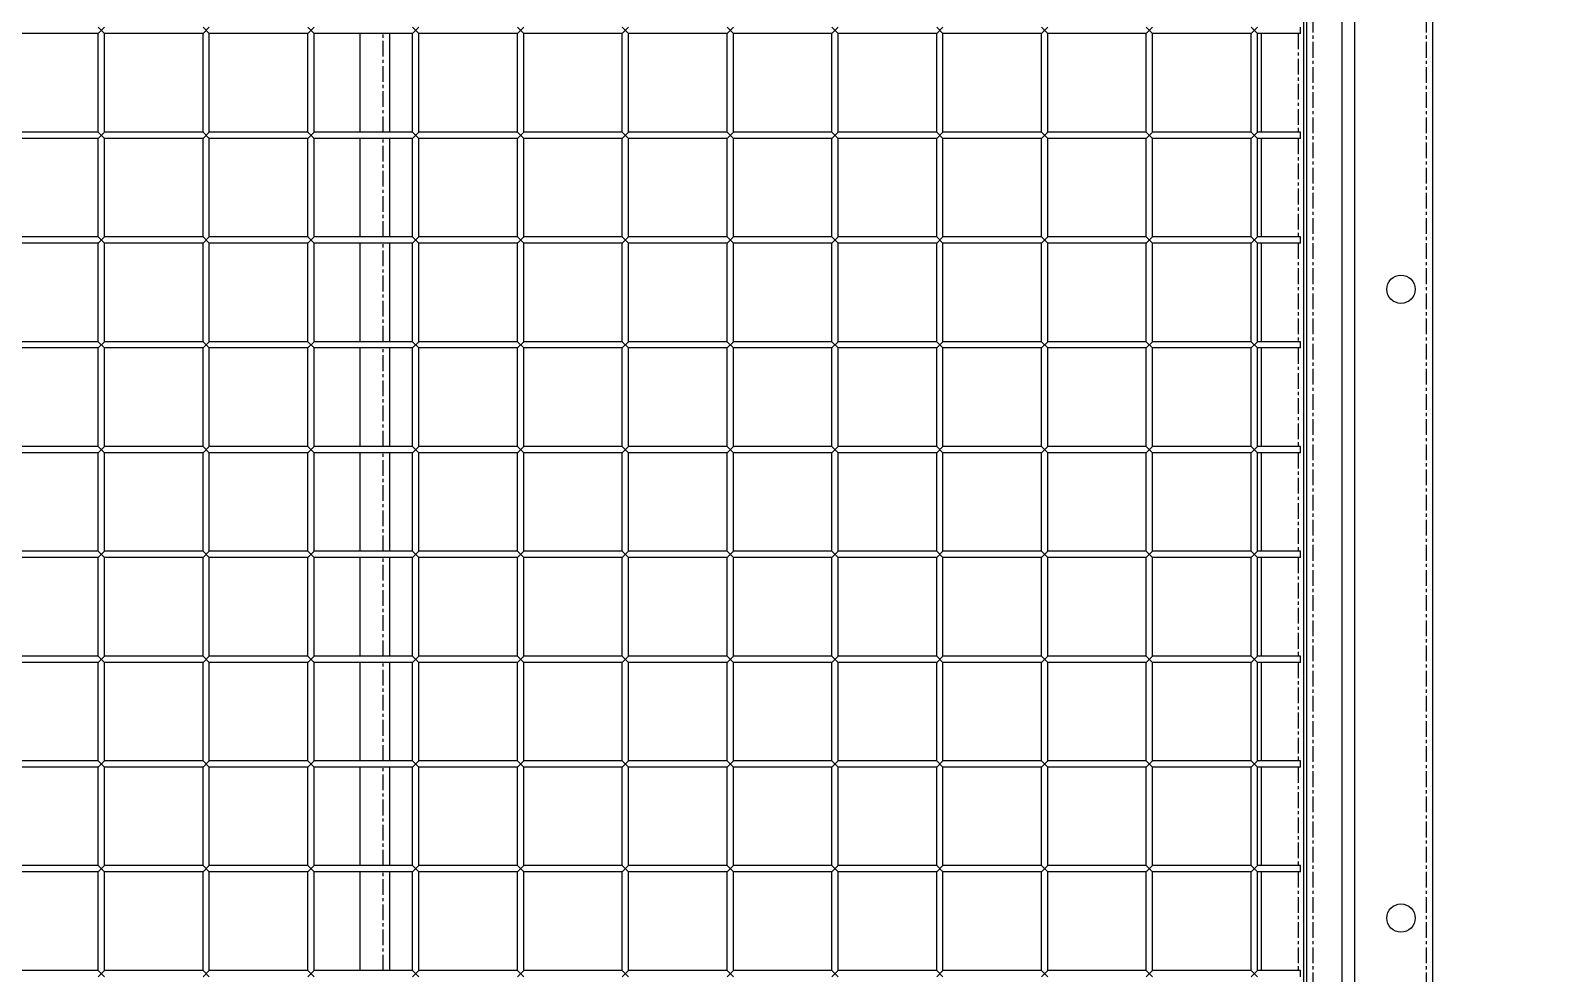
# Model space of a CAD drawing. Header units: millimetres. Extents: x -198529 to 244266, y -64 to 158464.
# Drawn here: x -144187 to -143461, y 110384 to 110834 of the extents above; entities that cross this region are included whole.
import ezdxf

# ---------------------------------------------------------------- set-up
doc = ezdxf.new("R2010")
doc.units = ezdxf.units.MM
doc.linetypes.add('CENTER', pattern=[12, 7.5, -1.5, 1.5, -1.5])
doc.layers.add('0-DCC', color=30, linetype='Continuous')
doc.layers.add('K-CEIL-DCC-RACK', color=10, linetype='Continuous')

# ---------------------------------------------------------------- blocks, each defined once
blk = doc.blocks.new('DCC2850x2600(左)')
at = {"color": 0, "linetype": 'Continuous'}
for p, q in [((50640, -74478.48), (50640, -71878.48)), ((50700, -71878.48), (50700, -74478.48)), ((50638.5, -71930.88), (50638.5, -74426.08)), ((50063.5, -73206.48), (50066.5, -73203.48)), ((50063.5, -73203.48), (50066.5, -73206.48)), ((50113.5, -73206.48), (50116.5, -73203.48)), ((50113.5, -73203.48), (50116.5, -73206.48)), ((50163.5, -73206.48), (50166.5, -73203.48)), ((50163.5, -73203.48), (50166.5, -73206.48)), ((50213.5, -73206.48), (50216.5, -73203.48)), ((50213.5, -73203.48), (50216.5, -73206.48)), ((50263.5, -73206.48), (50266.5, -73203.48)), ((50263.5, -73203.48), (50266.5, -73206.48)), ((50313.5, -73206.48), (50316.5, -73203.48)), ((50313.5, -73203.48), (50316.5, -73206.48)), ((50363.5, -73206.48), (50366.5, -73203.48)), ((50363.5, -73203.48), (50366.5, -73206.48)), ((50413.5, -73206.48), (50416.5, -73203.48)), ((50413.5, -73203.48), (50416.5, -73206.48)), ((50463.5, -73206.48), (50466.5, -73203.48)), ((50463.5, -73203.48), (50466.5, -73206.48)), ((50513.5, -73206.48), (50516.5, -73203.48)), ((50513.5, -73203.48), (50516.5, -73206.48)), ((50563.5, -73206.48), (50566.5, -73203.48)), ((50563.5, -73203.48), (50566.5, -73206.48)), ((50613.5, -73206.48), (50616.5, -73203.48)), ((50613.5, -73203.48), (50616.5, -73206.48)), ((50637, -73206.48), (50637, -73203.48)), ((50063.5, -73206.48), (50016.5, -73206.48)), ((50063.5, -73253.48), (50063.5, -73206.48)), ((50113.5, -73206.48), (50066.5, -73206.48)), ((50066.5, -73253.48), (50066.5, -73206.48)), ((50113.5, -73253.48), (50113.5, -73206.48)), ((50163.5, -73206.48), (50116.5, -73206.48)), ((50116.5, -73253.48), (50116.5, -73206.48)), ((50163.5, -73253.48), (50163.5, -73206.48)), ((50213.5, -73206.48), (50166.5, -73206.48)), ((50166.5, -73253.48), (50166.5, -73206.48)), ((50188.5, -73253.48), (50188.5, -73206.48)), ((50202.5, -73206.48), (50202.5, -73253.48)), ((50213.5, -73253.48), (50213.5, -73206.48)), ((50263.5, -73206.48), (50216.5, -73206.48)), ((50216.5, -73253.48), (50216.5, -73206.48)), ((50263.5, -73253.48), (50263.5, -73206.48)), ((50313.5, -73206.48), (50266.5, -73206.48)), ((50266.5, -73253.48), (50266.5, -73206.48)), ((50313.5, -73253.48), (50313.5, -73206.48)), ((50363.5, -73206.48), (50316.5, -73206.48)), ((50316.5, -73253.48), (50316.5, -73206.48)), ((50363.5, -73253.48), (50363.5, -73206.48)), ((50413.5, -73206.48), (50366.5, -73206.48)), ((50366.5, -73253.48), (50366.5, -73206.48)), ((50413.5, -73253.48), (50413.5, -73206.48)), ((50463.5, -73206.48), (50416.5, -73206.48)), ((50416.5, -73253.48), (50416.5, -73206.48)), ((50463.5, -73253.48), (50463.5, -73206.48)), ((50513.5, -73206.48), (50466.5, -73206.48)), ((50466.5, -73253.48), (50466.5, -73206.48)), ((50513.5, -73253.48), (50513.5, -73206.48)), ((50563.5, -73206.48), (50516.5, -73206.48)), ((50516.5, -73253.48), (50516.5, -73206.48)), ((50563.5, -73253.48), (50563.5, -73206.48)), ((50566.5, -73253.48), (50566.5, -73206.48)), ((50613.5, -73206.48), (50566.5, -73206.48)), ((50613.5, -73253.48), (50613.5, -73206.48)), ((50637, -73206.48), (50616.5, -73206.48)), ((50616.5, -73253.48), (50616.5, -73206.48)), ((50618.5, -73253.48), (50618.5, -73206.48)), ((50063.5, -73253.48), (50016.5, -73253.48)), ((50063.5, -73256.48), (50066.5, -73253.48)), ((50063.5, -73253.48), (50066.5, -73256.48)), ((50113.5, -73253.48), (50066.5, -73253.48)), ((50113.5, -73256.48), (50116.5, -73253.48)), ((50113.5, -73253.48), (50116.5, -73256.48)), ((50163.5, -73253.48), (50116.5, -73253.48)), ((50163.5, -73256.48), (50166.5, -73253.48)), ((50163.5, -73253.48), (50166.5, -73256.48)), ((50213.5, -73253.48), (50166.5, -73253.48)), ((50213.5, -73256.48), (50216.5, -73253.48)), ((50213.5, -73253.48), (50216.5, -73256.48)), ((50263.5, -73253.48), (50216.5, -73253.48)), ((50263.5, -73256.48), (50266.5, -73253.48)), ((50263.5, -73253.48), (50266.5, -73256.48)), ((50313.5, -73253.48), (50266.5, -73253.48)), ((50313.5, -73256.48), (50316.5, -73253.48)), ((50313.5, -73253.48), (50316.5, -73256.48)), ((50363.5, -73253.48), (50316.5, -73253.48)), ((50363.5, -73256.48), (50366.5, -73253.48)), ((50363.5, -73253.48), (50366.5, -73256.48)), ((50413.5, -73253.48), (50366.5, -73253.48)), ((50413.5, -73256.48), (50416.5, -73253.48)), ((50413.5, -73253.48), (50416.5, -73256.48)), ((50463.5, -73253.48), (50416.5, -73253.48)), ((50463.5, -73256.48), (50466.5, -73253.48)), ((50463.5, -73253.48), (50466.5, -73256.48)), ((50513.5, -73253.48), (50466.5, -73253.48)), ((50513.5, -73256.48), (50516.5, -73253.48)), ((50513.5, -73253.48), (50516.5, -73256.48)), ((50563.5, -73253.48), (50516.5, -73253.48)), ((50563.5, -73256.48), (50566.5, -73253.48)), ((50563.5, -73253.48), (50566.5, -73256.48)), ((50613.5, -73253.48), (50566.5, -73253.48)), ((50613.5, -73256.48), (50616.5, -73253.48)), ((50613.5, -73253.48), (50616.5, -73256.48)), ((50637, -73253.48), (50616.5, -73253.48)), ((50637, -73256.48), (50637, -73253.48)), ((50063.5, -73256.48), (50016.5, -73256.48)), ((50063.5, -73303.48), (50063.5, -73256.48)), ((50113.5, -73256.48), (50066.5, -73256.48)), ((50066.5, -73303.48), (50066.5, -73256.48)), ((50113.5, -73303.48), (50113.5, -73256.48)), ((50163.5, -73256.48), (50116.5, -73256.48)), ((50116.5, -73303.48), (50116.5, -73256.48)), ((50163.5, -73303.48), (50163.5, -73256.48)), ((50213.5, -73256.48), (50166.5, -73256.48)), ((50166.5, -73303.48), (50166.5, -73256.48)), ((50188.5, -73303.48), (50188.5, -73256.48)), ((50202.5, -73256.48), (50202.5, -73303.48)), ((50213.5, -73303.48), (50213.5, -73256.48)), ((50263.5, -73256.48), (50216.5, -73256.48)), ((50216.5, -73303.48), (50216.5, -73256.48)), ((50263.5, -73303.48), (50263.5, -73256.48)), ((50313.5, -73256.48), (50266.5, -73256.48)), ((50266.5, -73303.48), (50266.5, -73256.48)), ((50313.5, -73303.48), (50313.5, -73256.48)), ((50363.5, -73256.48), (50316.5, -73256.48)), ((50316.5, -73303.48), (50316.5, -73256.48)), ((50363.5, -73303.48), (50363.5, -73256.48)), ((50413.5, -73256.48), (50366.5, -73256.48)), ((50366.5, -73303.48), (50366.5, -73256.48)), ((50413.5, -73303.48), (50413.5, -73256.48)), ((50463.5, -73256.48), (50416.5, -73256.48)), ((50416.5, -73303.48), (50416.5, -73256.48)), ((50463.5, -73303.48), (50463.5, -73256.48)), ((50513.5, -73256.48), (50466.5, -73256.48)), ((50466.5, -73303.48), (50466.5, -73256.48)), ((50513.5, -73303.48), (50513.5, -73256.48)), ((50563.5, -73256.48), (50516.5, -73256.48)), ((50516.5, -73303.48), (50516.5, -73256.48)), ((50563.5, -73303.48), (50563.5, -73256.48)), ((50566.5, -73303.48), (50566.5, -73256.48)), ((50613.5, -73256.48), (50566.5, -73256.48)), ((50613.5, -73303.48), (50613.5, -73256.48)), ((50637, -73256.48), (50616.5, -73256.48)), ((50616.5, -73303.48), (50616.5, -73256.48)), ((50618.5, -73303.48), (50618.5, -73256.48)), ((50063.5, -73303.48), (50016.5, -73303.48)), ((50063.5, -73306.48), (50016.5, -73306.48)), ((50063.5, -73306.48), (50066.5, -73303.48)), ((50063.5, -73303.48), (50066.5, -73306.48)), ((50063.5, -73353.48), (50063.5, -73306.48)), ((50113.5, -73303.48), (50066.5, -73303.48)), ((50113.5, -73306.48), (50066.5, -73306.48)), ((50066.5, -73353.48), (50066.5, -73306.48)), ((50113.5, -73306.48), (50116.5, -73303.48)), ((50113.5, -73303.48), (50116.5, -73306.48)), ((50113.5, -73353.48), (50113.5, -73306.48)), ((50163.5, -73303.48), (50116.5, -73303.48)), ((50163.5, -73306.48), (50116.5, -73306.48)), ((50116.5, -73353.48), (50116.5, -73306.48)), ((50163.5, -73306.48), (50166.5, -73303.48)), ((50163.5, -73303.48), (50166.5, -73306.48)), ((50163.5, -73353.48), (50163.5, -73306.48)), ((50213.5, -73303.48), (50166.5, -73303.48)), ((50213.5, -73306.48), (50166.5, -73306.48)), ((50166.5, -73353.48), (50166.5, -73306.48)), ((50188.5, -73353.48), (50188.5, -73306.48)), ((50202.5, -73306.48), (50202.5, -73353.48)), ((50213.5, -73306.48), (50216.5, -73303.48)), ((50213.5, -73303.48), (50216.5, -73306.48)), ((50213.5, -73353.48), (50213.5, -73306.48)), ((50263.5, -73303.48), (50216.5, -73303.48)), ((50263.5, -73306.48), (50216.5, -73306.48)), ((50216.5, -73353.48), (50216.5, -73306.48)), ((50263.5, -73306.48), (50266.5, -73303.48)), ((50263.5, -73303.48), (50266.5, -73306.48)), ((50263.5, -73353.48), (50263.5, -73306.48)), ((50313.5, -73303.48), (50266.5, -73303.48)), ((50313.5, -73306.48), (50266.5, -73306.48)), ((50266.5, -73353.48), (50266.5, -73306.48)), ((50313.5, -73306.48), (50316.5, -73303.48)), ((50313.5, -73303.48), (50316.5, -73306.48)), ((50313.5, -73353.48), (50313.5, -73306.48)), ((50363.5, -73303.48), (50316.5, -73303.48)), ((50363.5, -73306.48), (50316.5, -73306.48)), ((50316.5, -73353.48), (50316.5, -73306.48)), ((50363.5, -73306.48), (50366.5, -73303.48)), ((50363.5, -73303.48), (50366.5, -73306.48)), ((50363.5, -73353.48), (50363.5, -73306.48)), ((50413.5, -73303.48), (50366.5, -73303.48)), ((50413.5, -73306.48), (50366.5, -73306.48)), ((50366.5, -73353.48), (50366.5, -73306.48)), ((50413.5, -73306.48), (50416.5, -73303.48)), ((50413.5, -73303.48), (50416.5, -73306.48)), ((50413.5, -73353.48), (50413.5, -73306.48)), ((50463.5, -73303.48), (50416.5, -73303.48)), ((50463.5, -73306.48), (50416.5, -73306.48)), ((50416.5, -73353.48), (50416.5, -73306.48)), ((50463.5, -73306.48), (50466.5, -73303.48)), ((50463.5, -73303.48), (50466.5, -73306.48)), ((50463.5, -73353.48), (50463.5, -73306.48)), ((50513.5, -73303.48), (50466.5, -73303.48)), ((50513.5, -73306.48), (50466.5, -73306.48)), ((50466.5, -73353.48), (50466.5, -73306.48)), ((50513.5, -73306.48), (50516.5, -73303.48)), ((50513.5, -73303.48), (50516.5, -73306.48)), ((50513.5, -73353.48), (50513.5, -73306.48)), ((50563.5, -73303.48), (50516.5, -73303.48)), ((50563.5, -73306.48), (50516.5, -73306.48)), ((50516.5, -73353.48), (50516.5, -73306.48)), ((50563.5, -73306.48), (50566.5, -73303.48)), ((50563.5, -73303.48), (50566.5, -73306.48)), ((50563.5, -73353.48), (50563.5, -73306.48)), ((50613.5, -73303.48), (50566.5, -73303.48)), ((50566.5, -73353.48), (50566.5, -73306.48)), ((50613.5, -73306.48), (50566.5, -73306.48)), ((50613.5, -73306.48), (50616.5, -73303.48)), ((50613.5, -73303.48), (50616.5, -73306.48)), ((50613.5, -73353.48), (50613.5, -73306.48)), ((50637, -73303.48), (50616.5, -73303.48)), ((50637, -73306.48), (50616.5, -73306.48)), ((50616.5, -73353.48), (50616.5, -73306.48)), ((50618.5, -73353.48), (50618.5, -73306.48)), ((50637, -73306.48), (50637, -73303.48)), ((50063.5, -73353.48), (50016.5, -73353.48)), ((50063.5, -73356.48), (50016.5, -73356.48)), ((50063.5, -73356.48), (50066.5, -73353.48)), ((50063.5, -73353.48), (50066.5, -73356.48)), ((50063.5, -73403.48), (50063.5, -73356.48)), ((50113.5, -73353.48), (50066.5, -73353.48)), ((50113.5, -73356.48), (50066.5, -73356.48)), ((50066.5, -73403.48), (50066.5, -73356.48)), ((50113.5, -73356.48), (50116.5, -73353.48)), ((50113.5, -73353.48), (50116.5, -73356.48)), ((50113.5, -73403.48), (50113.5, -73356.48)), ((50163.5, -73353.48), (50116.5, -73353.48)), ((50163.5, -73356.48), (50116.5, -73356.48)), ((50116.5, -73403.48), (50116.5, -73356.48)), ((50163.5, -73356.48), (50166.5, -73353.48)), ((50163.5, -73353.48), (50166.5, -73356.48)), ((50163.5, -73403.48), (50163.5, -73356.48)), ((50213.5, -73353.48), (50166.5, -73353.48)), ((50213.5, -73356.48), (50166.5, -73356.48)), ((50166.5, -73403.48), (50166.5, -73356.48)), ((50188.5, -73403.48), (50188.5, -73356.48)), ((50202.5, -73356.48), (50202.5, -73403.48)), ((50213.5, -73353.48), (50216.5, -73356.48)), ((50213.5, -73356.48), (50216.5, -73353.48)), ((50213.5, -73403.48), (50213.5, -73356.48)), ((50263.5, -73353.48), (50216.5, -73353.48)), ((50263.5, -73356.48), (50216.5, -73356.48)), ((50216.5, -73403.48), (50216.5, -73356.48)), ((50263.5, -73356.48), (50266.5, -73353.48)), ((50263.5, -73353.48), (50266.5, -73356.48)), ((50263.5, -73403.48), (50263.5, -73356.48)), ((50313.5, -73353.48), (50266.5, -73353.48)), ((50313.5, -73356.48), (50266.5, -73356.48)), ((50266.5, -73403.48), (50266.5, -73356.48)), ((50313.5, -73356.48), (50316.5, -73353.48)), ((50313.5, -73353.48), (50316.5, -73356.48)), ((50313.5, -73403.48), (50313.5, -73356.48)), ((50363.5, -73353.48), (50316.5, -73353.48)), ((50363.5, -73356.48), (50316.5, -73356.48)), ((50316.5, -73403.48), (50316.5, -73356.48)), ((50363.5, -73356.48), (50366.5, -73353.48)), ((50363.5, -73353.48), (50366.5, -73356.48)), ((50363.5, -73403.48), (50363.5, -73356.48)), ((50413.5, -73353.48), (50366.5, -73353.48)), ((50413.5, -73356.48), (50366.5, -73356.48)), ((50366.5, -73403.48), (50366.5, -73356.48)), ((50413.5, -73353.48), (50416.5, -73356.48)), ((50413.5, -73356.48), (50416.5, -73353.48)), ((50413.5, -73403.48), (50413.5, -73356.48)), ((50463.5, -73353.48), (50416.5, -73353.48)), ((50463.5, -73356.48), (50416.5, -73356.48)), ((50416.5, -73403.48), (50416.5, -73356.48)), ((50463.5, -73356.48), (50466.5, -73353.48)), ((50463.5, -73353.48), (50466.5, -73356.48)), ((50463.5, -73403.48), (50463.5, -73356.48)), ((50513.5, -73353.48), (50466.5, -73353.48)), ((50513.5, -73356.48), (50466.5, -73356.48)), ((50466.5, -73403.48), (50466.5, -73356.48)), ((50513.5, -73356.48), (50516.5, -73353.48)), ((50513.5, -73353.48), (50516.5, -73356.48)), ((50513.5, -73403.48), (50513.5, -73356.48)), ((50563.5, -73353.48), (50516.5, -73353.48)), ((50563.5, -73356.48), (50516.5, -73356.48)), ((50516.5, -73403.48), (50516.5, -73356.48)), ((50563.5, -73356.48), (50566.5, -73353.48)), ((50563.5, -73353.48), (50566.5, -73356.48)), ((50563.5, -73403.48), (50563.5, -73356.48)), ((50613.5, -73353.48), (50566.5, -73353.48)), ((50566.5, -73403.48), (50566.5, -73356.48)), ((50613.5, -73356.48), (50566.5, -73356.48)), ((50613.5, -73356.48), (50616.5, -73353.48)), ((50613.5, -73353.48), (50616.5, -73356.48)), ((50613.5, -73403.48), (50613.5, -73356.48)), ((50637, -73353.48), (50616.5, -73353.48)), ((50637, -73356.48), (50616.5, -73356.48)), ((50616.5, -73403.48), (50616.5, -73356.48)), ((50618.5, -73403.48), (50618.5, -73356.48)), ((50637, -73356.48), (50637, -73353.48)), ((50063.5, -73403.48), (50016.5, -73403.48)), ((50063.5, -73406.48), (50016.5, -73406.48)), ((50063.5, -73403.48), (50066.5, -73406.48)), ((50063.5, -73406.48), (50066.5, -73403.48)), ((50063.5, -73453.48), (50063.5, -73406.48)), ((50113.5, -73403.48), (50066.5, -73403.48)), ((50113.5, -73406.48), (50066.5, -73406.48)), ((50066.5, -73453.48), (50066.5, -73406.48)), ((50113.5, -73406.48), (50116.5, -73403.48)), ((50113.5, -73403.48), (50116.5, -73406.48)), ((50113.5, -73453.48), (50113.5, -73406.48)), ((50163.5, -73403.48), (50116.5, -73403.48)), ((50163.5, -73406.48), (50116.5, -73406.48)), ((50116.5, -73453.48), (50116.5, -73406.48)), ((50163.5, -73403.48), (50166.5, -73406.48)), ((50163.5, -73406.48), (50166.5, -73403.48)), ((50163.5, -73453.48), (50163.5, -73406.48)), ((50213.5, -73403.48), (50166.5, -73403.48)), ((50213.5, -73406.48), (50166.5, -73406.48)), ((50166.5, -73453.48), (50166.5, -73406.48)), ((50188.5, -73453.48), (50188.5, -73406.48)), ((50202.5, -73406.48), (50202.5, -73453.48)), ((50213.5, -73403.48), (50216.5, -73406.48)), ((50213.5, -73406.48), (50216.5, -73403.48)), ((50213.5, -73453.48), (50213.5, -73406.48)), ((50263.5, -73403.48), (50216.5, -73403.48)), ((50263.5, -73406.48), (50216.5, -73406.48)), ((50216.5, -73453.48), (50216.5, -73406.48)), ((50263.5, -73403.48), (50266.5, -73406.48)), ((50263.5, -73406.48), (50266.5, -73403.48)), ((50263.5, -73453.48), (50263.5, -73406.48)), ((50313.5, -73403.48), (50266.5, -73403.48)), ((50313.5, -73406.48), (50266.5, -73406.48)), ((50266.5, -73453.48), (50266.5, -73406.48)), ((50313.5, -73406.48), (50316.5, -73403.48)), ((50313.5, -73403.48), (50316.5, -73406.48)), ((50313.5, -73453.48), (50313.5, -73406.48)), ((50363.5, -73403.48), (50316.5, -73403.48)), ((50363.5, -73406.48), (50316.5, -73406.48)), ((50316.5, -73453.48), (50316.5, -73406.48)), ((50363.5, -73403.48), (50366.5, -73406.48)), ((50363.5, -73406.48), (50366.5, -73403.48)), ((50363.5, -73453.48), (50363.5, -73406.48)), ((50413.5, -73403.48), (50366.5, -73403.48)), ((50413.5, -73406.48), (50366.5, -73406.48)), ((50366.5, -73453.48), (50366.5, -73406.48)), ((50413.5, -73403.48), (50416.5, -73406.48)), ((50413.5, -73406.48), (50416.5, -73403.48)), ((50413.5, -73453.48), (50413.5, -73406.48)), ((50463.5, -73403.48), (50416.5, -73403.48)), ((50463.5, -73406.48), (50416.5, -73406.48)), ((50416.5, -73453.48), (50416.5, -73406.48)), ((50463.5, -73403.48), (50466.5, -73406.48)), ((50463.5, -73406.48), (50466.5, -73403.48)), ((50463.5, -73453.48), (50463.5, -73406.48)), ((50513.5, -73403.48), (50466.5, -73403.48)), ((50513.5, -73406.48), (50466.5, -73406.48)), ((50466.5, -73453.48), (50466.5, -73406.48)), ((50513.5, -73406.48), (50516.5, -73403.48)), ((50513.5, -73403.48), (50516.5, -73406.48)), ((50513.5, -73453.48), (50513.5, -73406.48)), ((50563.5, -73403.48), (50516.5, -73403.48)), ((50563.5, -73406.48), (50516.5, -73406.48)), ((50516.5, -73453.48), (50516.5, -73406.48)), ((50563.5, -73403.48), (50566.5, -73406.48)), ((50563.5, -73406.48), (50566.5, -73403.48)), ((50563.5, -73453.48), (50563.5, -73406.48)), ((50613.5, -73403.48), (50566.5, -73403.48)), ((50566.5, -73453.48), (50566.5, -73406.48)), ((50613.5, -73406.48), (50566.5, -73406.48)), ((50613.5, -73403.48), (50616.5, -73406.48)), ((50613.5, -73406.48), (50616.5, -73403.48)), ((50613.5, -73453.48), (50613.5, -73406.48)), ((50637, -73403.48), (50616.5, -73403.48)), ((50637, -73406.48), (50616.5, -73406.48)), ((50616.5, -73453.48), (50616.5, -73406.48)), ((50618.5, -73453.48), (50618.5, -73406.48)), ((50637, -73406.48), (50637, -73403.48)), ((50063.5, -73453.48), (50016.5, -73453.48)), ((50063.5, -73456.48), (50016.5, -73456.48)), ((50063.5, -73453.48), (50066.5, -73456.48)), ((50063.5, -73456.48), (50066.5, -73453.48)), ((50063.5, -73503.48), (50063.5, -73456.48)), ((50113.5, -73453.48), (50066.5, -73453.48)), ((50113.5, -73456.48), (50066.5, -73456.48)), ((50066.5, -73503.48), (50066.5, -73456.48)), ((50113.5, -73453.48), (50116.5, -73456.48)), ((50113.5, -73456.48), (50116.5, -73453.48)), ((50113.5, -73503.48), (50113.5, -73456.48)), ((50163.5, -73453.48), (50116.5, -73453.48)), ((50163.5, -73456.48), (50116.5, -73456.48)), ((50116.5, -73503.48), (50116.5, -73456.48)), ((50163.5, -73453.48), (50166.5, -73456.48)), ((50163.5, -73456.48), (50166.5, -73453.48)), ((50163.5, -73503.48), (50163.5, -73456.48)), ((50213.5, -73453.48), (50166.5, -73453.48)), ((50213.5, -73456.48), (50166.5, -73456.48)), ((50166.5, -73503.48), (50166.5, -73456.48)), ((50188.5, -73503.48), (50188.5, -73456.48)), ((50202.5, -73456.48), (50202.5, -73503.48)), ((50213.5, -73453.48), (50216.5, -73456.48)), ((50213.5, -73456.48), (50216.5, -73453.48)), ((50213.5, -73503.48), (50213.5, -73456.48)), ((50263.5, -73453.48), (50216.5, -73453.48)), ((50263.5, -73456.48), (50216.5, -73456.48)), ((50216.5, -73503.48), (50216.5, -73456.48)), ((50263.5, -73453.48), (50266.5, -73456.48)), ((50263.5, -73456.48), (50266.5, -73453.48)), ((50263.5, -73503.48), (50263.5, -73456.48)), ((50313.5, -73453.48), (50266.5, -73453.48)), ((50313.5, -73456.48), (50266.5, -73456.48)), ((50266.5, -73503.48), (50266.5, -73456.48)), ((50313.5, -73453.48), (50316.5, -73456.48)), ((50313.5, -73456.48), (50316.5, -73453.48)), ((50313.5, -73503.48), (50313.5, -73456.48)), ((50363.5, -73453.48), (50316.5, -73453.48)), ((50363.5, -73456.48), (50316.5, -73456.48)), ((50316.5, -73503.48), (50316.5, -73456.48)), ((50363.5, -73453.48), (50366.5, -73456.48)), ((50363.5, -73456.48), (50366.5, -73453.48)), ((50363.5, -73503.48), (50363.5, -73456.48)), ((50413.5, -73453.48), (50366.5, -73453.48)), ((50413.5, -73456.48), (50366.5, -73456.48)), ((50366.5, -73503.48), (50366.5, -73456.48)), ((50413.5, -73453.48), (50416.5, -73456.48)), ((50413.5, -73456.48), (50416.5, -73453.48)), ((50413.5, -73503.48), (50413.5, -73456.48)), ((50463.5, -73453.48), (50416.5, -73453.48)), ((50463.5, -73456.48), (50416.5, -73456.48)), ((50416.5, -73503.48), (50416.5, -73456.48)), ((50463.5, -73453.48), (50466.5, -73456.48)), ((50463.5, -73456.48), (50466.5, -73453.48)), ((50463.5, -73503.48), (50463.5, -73456.48)), ((50513.5, -73453.48), (50466.5, -73453.48)), ((50513.5, -73456.48), (50466.5, -73456.48)), ((50466.5, -73503.48), (50466.5, -73456.48)), ((50513.5, -73453.48), (50516.5, -73456.48)), ((50513.5, -73456.48), (50516.5, -73453.48)), ((50513.5, -73503.48), (50513.5, -73456.48)), ((50563.5, -73453.48), (50516.5, -73453.48)), ((50563.5, -73456.48), (50516.5, -73456.48)), ((50516.5, -73503.48), (50516.5, -73456.48)), ((50563.5, -73453.48), (50566.5, -73456.48)), ((50563.5, -73456.48), (50566.5, -73453.48)), ((50563.5, -73503.48), (50563.5, -73456.48)), ((50613.5, -73453.48), (50566.5, -73453.48)), ((50566.5, -73503.48), (50566.5, -73456.48)), ((50613.5, -73456.48), (50566.5, -73456.48)), ((50613.5, -73453.48), (50616.5, -73456.48)), ((50613.5, -73456.48), (50616.5, -73453.48)), ((50613.5, -73503.48), (50613.5, -73456.48)), ((50637, -73453.48), (50616.5, -73453.48)), ((50637, -73456.48), (50616.5, -73456.48)), ((50616.5, -73503.48), (50616.5, -73456.48)), ((50618.5, -73503.48), (50618.5, -73456.48)), ((50637, -73456.48), (50637, -73453.48)), ((50063.5, -73503.48), (50016.5, -73503.48)), ((50063.5, -73506.48), (50016.5, -73506.48)), ((50063.5, -73503.48), (50066.5, -73506.48)), ((50063.5, -73506.48), (50066.5, -73503.48)), ((50063.5, -73553.48), (50063.5, -73506.48)), ((50113.5, -73503.48), (50066.5, -73503.48)), ((50113.5, -73506.48), (50066.5, -73506.48)), ((50066.5, -73553.48), (50066.5, -73506.48)), ((50113.5, -73503.48), (50116.5, -73506.48)), ((50113.5, -73506.48), (50116.5, -73503.48)), ((50113.5, -73553.48), (50113.5, -73506.48)), ((50163.5, -73503.48), (50116.5, -73503.48)), ((50163.5, -73506.48), (50116.5, -73506.48)), ((50116.5, -73553.48), (50116.5, -73506.48)), ((50163.5, -73503.48), (50166.5, -73506.48)), ((50163.5, -73506.48), (50166.5, -73503.48)), ((50163.5, -73553.48), (50163.5, -73506.48)), ((50213.5, -73503.48), (50166.5, -73503.48)), ((50213.5, -73506.48), (50166.5, -73506.48)), ((50166.5, -73553.48), (50166.5, -73506.48)), ((50188.5, -73553.48), (50188.5, -73506.48)), ((50202.5, -73506.48), (50202.5, -73553.48)), ((50213.5, -73503.48), (50216.5, -73506.48)), ((50213.5, -73506.48), (50216.5, -73503.48)), ((50213.5, -73553.48), (50213.5, -73506.48)), ((50263.5, -73503.48), (50216.5, -73503.48)), ((50263.5, -73506.48), (50216.5, -73506.48)), ((50216.5, -73553.48), (50216.5, -73506.48)), ((50263.5, -73503.48), (50266.5, -73506.48)), ((50263.5, -73506.48), (50266.5, -73503.48)), ((50263.5, -73553.48), (50263.5, -73506.48)), ((50313.5, -73503.48), (50266.5, -73503.48)), ((50313.5, -73506.48), (50266.5, -73506.48)), ((50266.5, -73553.48), (50266.5, -73506.48)), ((50313.5, -73503.48), (50316.5, -73506.48)), ((50313.5, -73506.48), (50316.5, -73503.48)), ((50313.5, -73553.48), (50313.5, -73506.48)), ((50363.5, -73503.48), (50316.5, -73503.48)), ((50363.5, -73506.48), (50316.5, -73506.48)), ((50316.5, -73553.48), (50316.5, -73506.48)), ((50363.5, -73503.48), (50366.5, -73506.48)), ((50363.5, -73506.48), (50366.5, -73503.48)), ((50363.5, -73553.48), (50363.5, -73506.48)), ((50413.5, -73503.48), (50366.5, -73503.48)), ((50413.5, -73506.48), (50366.5, -73506.48)), ((50366.5, -73553.48), (50366.5, -73506.48)), ((50413.5, -73503.48), (50416.5, -73506.48)), ((50413.5, -73506.48), (50416.5, -73503.48)), ((50413.5, -73553.48), (50413.5, -73506.48)), ((50463.5, -73503.48), (50416.5, -73503.48)), ((50463.5, -73506.48), (50416.5, -73506.48)), ((50416.5, -73553.48), (50416.5, -73506.48)), ((50463.5, -73503.48), (50466.5, -73506.48)), ((50463.5, -73506.48), (50466.5, -73503.48)), ((50463.5, -73553.48), (50463.5, -73506.48)), ((50513.5, -73503.48), (50466.5, -73503.48)), ((50513.5, -73506.48), (50466.5, -73506.48)), ((50466.5, -73553.48), (50466.5, -73506.48)), ((50513.5, -73503.48), (50516.5, -73506.48)), ((50513.5, -73506.48), (50516.5, -73503.48)), ((50513.5, -73553.48), (50513.5, -73506.48)), ((50563.5, -73503.48), (50516.5, -73503.48)), ((50563.5, -73506.48), (50516.5, -73506.48)), ((50516.5, -73553.48), (50516.5, -73506.48)), ((50563.5, -73503.48), (50566.5, -73506.48)), ((50563.5, -73506.48), (50566.5, -73503.48)), ((50563.5, -73553.48), (50563.5, -73506.48)), ((50613.5, -73503.48), (50566.5, -73503.48)), ((50566.5, -73553.48), (50566.5, -73506.48)), ((50613.5, -73506.48), (50566.5, -73506.48)), ((50613.5, -73503.48), (50616.5, -73506.48)), ((50613.5, -73506.48), (50616.5, -73503.48)), ((50613.5, -73553.48), (50613.5, -73506.48)), ((50637, -73503.48), (50616.5, -73503.48)), ((50637, -73506.48), (50616.5, -73506.48)), ((50616.5, -73553.48), (50616.5, -73506.48)), ((50618.5, -73553.48), (50618.5, -73506.48)), ((50637, -73506.48), (50637, -73503.48)), ((50063.5, -73553.48), (50016.5, -73553.48)), ((50063.5, -73553.48), (50066.5, -73556.48)), ((50063.5, -73556.48), (50066.5, -73553.48)), ((50113.5, -73553.48), (50066.5, -73553.48)), ((50113.5, -73553.48), (50116.5, -73556.48)), ((50113.5, -73556.48), (50116.5, -73553.48)), ((50163.5, -73553.48), (50116.5, -73553.48)), ((50163.5, -73553.48), (50166.5, -73556.48)), ((50163.5, -73556.48), (50166.5, -73553.48)), ((50213.5, -73553.48), (50166.5, -73553.48)), ((50213.5, -73553.48), (50216.5, -73556.48)), ((50213.5, -73556.48), (50216.5, -73553.48)), ((50263.5, -73553.48), (50216.5, -73553.48)), ((50263.5, -73553.48), (50266.5, -73556.48)), ((50263.5, -73556.48), (50266.5, -73553.48)), ((50313.5, -73553.48), (50266.5, -73553.48)), ((50313.5, -73553.48), (50316.5, -73556.48)), ((50313.5, -73556.48), (50316.5, -73553.48)), ((50363.5, -73553.48), (50316.5, -73553.48)), ((50363.5, -73553.48), (50366.5, -73556.48)), ((50363.5, -73556.48), (50366.5, -73553.48)), ((50413.5, -73553.48), (50366.5, -73553.48)), ((50413.5, -73553.48), (50416.5, -73556.48)), ((50413.5, -73556.48), (50416.5, -73553.48)), ((50463.5, -73553.48), (50416.5, -73553.48)), ((50463.5, -73553.48), (50466.5, -73556.48)), ((50463.5, -73556.48), (50466.5, -73553.48)), ((50513.5, -73553.48), (50466.5, -73553.48)), ((50513.5, -73553.48), (50516.5, -73556.48)), ((50513.5, -73556.48), (50516.5, -73553.48)), ((50563.5, -73553.48), (50516.5, -73553.48)), ((50563.5, -73553.48), (50566.5, -73556.48)), ((50563.5, -73556.48), (50566.5, -73553.48)), ((50613.5, -73553.48), (50566.5, -73553.48)), ((50613.5, -73553.48), (50616.5, -73556.48)), ((50613.5, -73556.48), (50616.5, -73553.48)), ((50637, -73553.48), (50616.5, -73553.48)), ((50637, -73556.48), (50637, -73553.48)), ((50063.5, -73556.48), (50016.5, -73556.48)), ((50063.5, -73603.48), (50063.5, -73556.48)), ((50113.5, -73556.48), (50066.5, -73556.48)), ((50066.5, -73603.48), (50066.5, -73556.48)), ((50113.5, -73603.48), (50113.5, -73556.48)), ((50163.5, -73556.48), (50116.5, -73556.48)), ((50116.5, -73603.48), (50116.5, -73556.48)), ((50163.5, -73603.48), (50163.5, -73556.48)), ((50213.5, -73556.48), (50166.5, -73556.48)), ((50166.5, -73603.48), (50166.5, -73556.48)), ((50188.5, -73603.48), (50188.5, -73556.48)), ((50202.5, -73556.48), (50202.5, -73603.48)), ((50213.5, -73603.48), (50213.5, -73556.48)), ((50263.5, -73556.48), (50216.5, -73556.48)), ((50216.5, -73603.48), (50216.5, -73556.48)), ((50263.5, -73603.48), (50263.5, -73556.48)), ((50313.5, -73556.48), (50266.5, -73556.48)), ((50266.5, -73603.48), (50266.5, -73556.48)), ((50313.5, -73603.48), (50313.5, -73556.48)), ((50363.5, -73556.48), (50316.5, -73556.48)), ((50316.5, -73603.48), (50316.5, -73556.48)), ((50363.5, -73603.48), (50363.5, -73556.48)), ((50413.5, -73556.48), (50366.5, -73556.48)), ((50366.5, -73603.48), (50366.5, -73556.48)), ((50413.5, -73603.48), (50413.5, -73556.48)), ((50463.5, -73556.48), (50416.5, -73556.48)), ((50416.5, -73603.48), (50416.5, -73556.48)), ((50463.5, -73603.48), (50463.5, -73556.48)), ((50513.5, -73556.48), (50466.5, -73556.48)), ((50466.5, -73603.48), (50466.5, -73556.48)), ((50513.5, -73603.48), (50513.5, -73556.48)), ((50563.5, -73556.48), (50516.5, -73556.48)), ((50516.5, -73603.48), (50516.5, -73556.48)), ((50563.5, -73603.48), (50563.5, -73556.48)), ((50566.5, -73603.48), (50566.5, -73556.48)), ((50613.5, -73556.48), (50566.5, -73556.48)), ((50613.5, -73603.48), (50613.5, -73556.48)), ((50637, -73556.48), (50616.5, -73556.48)), ((50616.5, -73603.48), (50616.5, -73556.48)), ((50618.5, -73603.48), (50618.5, -73556.48)), ((50063.5, -73603.48), (50016.5, -73603.48)), ((50063.5, -73603.48), (50066.5, -73606.48)), ((50063.5, -73606.48), (50066.5, -73603.48)), ((50113.5, -73603.48), (50066.5, -73603.48)), ((50113.5, -73603.48), (50116.5, -73606.48)), ((50113.5, -73606.48), (50116.5, -73603.48)), ((50163.5, -73603.48), (50116.5, -73603.48)), ((50163.5, -73603.48), (50166.5, -73606.48)), ((50163.5, -73606.48), (50166.5, -73603.48)), ((50213.5, -73603.48), (50166.5, -73603.48)), ((50213.5, -73603.48), (50216.5, -73606.48)), ((50213.5, -73606.48), (50216.5, -73603.48)), ((50263.5, -73603.48), (50216.5, -73603.48)), ((50263.5, -73603.48), (50266.5, -73606.48)), ((50263.5, -73606.48), (50266.5, -73603.48)), ((50313.5, -73603.48), (50266.5, -73603.48)), ((50313.5, -73603.48), (50316.5, -73606.48)), ((50313.5, -73606.48), (50316.5, -73603.48)), ((50363.5, -73603.48), (50316.5, -73603.48)), ((50363.5, -73603.48), (50366.5, -73606.48)), ((50363.5, -73606.48), (50366.5, -73603.48)), ((50413.5, -73603.48), (50366.5, -73603.48)), ((50413.5, -73603.48), (50416.5, -73606.48)), ((50413.5, -73606.48), (50416.5, -73603.48)), ((50463.5, -73603.48), (50416.5, -73603.48)), ((50463.5, -73603.48), (50466.5, -73606.48)), ((50463.5, -73606.48), (50466.5, -73603.48)), ((50513.5, -73603.48), (50466.5, -73603.48)), ((50513.5, -73603.48), (50516.5, -73606.48)), ((50513.5, -73606.48), (50516.5, -73603.48)), ((50563.5, -73603.48), (50516.5, -73603.48)), ((50563.5, -73603.48), (50566.5, -73606.48)), ((50563.5, -73606.48), (50566.5, -73603.48)), ((50613.5, -73603.48), (50566.5, -73603.48)), ((50613.5, -73603.48), (50616.5, -73606.48)), ((50613.5, -73606.48), (50616.5, -73603.48)), ((50637, -73603.48), (50616.5, -73603.48)), ((50637, -73606.48), (50637, -73603.48)), ((50063.5, -73606.48), (50016.5, -73606.48)), ((50063.5, -73653.48), (50063.5, -73606.48)), ((50113.5, -73606.48), (50066.5, -73606.48)), ((50066.5, -73653.48), (50066.5, -73606.48)), ((50113.5, -73653.48), (50113.5, -73606.48)), ((50163.5, -73606.48), (50116.5, -73606.48)), ((50116.5, -73653.48), (50116.5, -73606.48)), ((50163.5, -73653.48), (50163.5, -73606.48)), ((50213.5, -73606.48), (50166.5, -73606.48)), ((50166.5, -73653.48), (50166.5, -73606.48)), ((50188.5, -73653.48), (50188.5, -73606.48)), ((50202.5, -73606.48), (50202.5, -73653.48)), ((50213.5, -73653.48), (50213.5, -73606.48)), ((50263.5, -73606.48), (50216.5, -73606.48)), ((50216.5, -73653.48), (50216.5, -73606.48)), ((50263.5, -73653.48), (50263.5, -73606.48)), ((50313.5, -73606.48), (50266.5, -73606.48)), ((50266.5, -73653.48), (50266.5, -73606.48)), ((50313.5, -73653.48), (50313.5, -73606.48)), ((50363.5, -73606.48), (50316.5, -73606.48)), ((50316.5, -73653.48), (50316.5, -73606.48)), ((50363.5, -73653.48), (50363.5, -73606.48)), ((50413.5, -73606.48), (50366.5, -73606.48)), ((50366.5, -73653.48), (50366.5, -73606.48)), ((50413.5, -73653.48), (50413.5, -73606.48)), ((50463.5, -73606.48), (50416.5, -73606.48)), ((50416.5, -73653.48), (50416.5, -73606.48)), ((50463.5, -73653.48), (50463.5, -73606.48)), ((50513.5, -73606.48), (50466.5, -73606.48)), ((50466.5, -73653.48), (50466.5, -73606.48)), ((50513.5, -73653.48), (50513.5, -73606.48)), ((50563.5, -73606.48), (50516.5, -73606.48)), ((50516.5, -73653.48), (50516.5, -73606.48)), ((50563.5, -73653.48), (50563.5, -73606.48)), ((50566.5, -73653.48), (50566.5, -73606.48)), ((50613.5, -73606.48), (50566.5, -73606.48)), ((50613.5, -73653.48), (50613.5, -73606.48)), ((50637, -73606.48), (50616.5, -73606.48)), ((50616.5, -73653.48), (50616.5, -73606.48)), ((50618.5, -73653.48), (50618.5, -73606.48)), ((50063.5, -73653.48), (50016.5, -73653.48)), ((50063.5, -73653.48), (50066.5, -73656.48)), ((50063.5, -73656.48), (50066.5, -73653.48)), ((50113.5, -73653.48), (50066.5, -73653.48)), ((50113.5, -73653.48), (50116.5, -73656.48)), ((50113.5, -73656.48), (50116.5, -73653.48)), ((50163.5, -73653.48), (50116.5, -73653.48)), ((50163.5, -73653.48), (50166.5, -73656.48)), ((50163.5, -73656.48), (50166.5, -73653.48)), ((50213.5, -73653.48), (50166.5, -73653.48)), ((50213.5, -73653.48), (50216.5, -73656.48)), ((50213.5, -73656.48), (50216.5, -73653.48)), ((50263.5, -73653.48), (50216.5, -73653.48)), ((50263.5, -73653.48), (50266.5, -73656.48)), ((50263.5, -73656.48), (50266.5, -73653.48)), ((50313.5, -73653.48), (50266.5, -73653.48)), ((50313.5, -73653.48), (50316.5, -73656.48)), ((50313.5, -73656.48), (50316.5, -73653.48)), ((50363.5, -73653.48), (50316.5, -73653.48)), ((50363.5, -73653.48), (50366.5, -73656.48)), ((50363.5, -73656.48), (50366.5, -73653.48)), ((50413.5, -73653.48), (50366.5, -73653.48)), ((50413.5, -73653.48), (50416.5, -73656.48)), ((50413.5, -73656.48), (50416.5, -73653.48)), ((50463.5, -73653.48), (50416.5, -73653.48)), ((50463.5, -73653.48), (50466.5, -73656.48)), ((50463.5, -73656.48), (50466.5, -73653.48)), ((50513.5, -73653.48), (50466.5, -73653.48)), ((50513.5, -73653.48), (50516.5, -73656.48)), ((50513.5, -73656.48), (50516.5, -73653.48)), ((50563.5, -73653.48), (50516.5, -73653.48)), ((50563.5, -73653.48), (50566.5, -73656.48)), ((50563.5, -73656.48), (50566.5, -73653.48)), ((50613.5, -73653.48), (50566.5, -73653.48)), ((50613.5, -73653.48), (50616.5, -73656.48)), ((50613.5, -73656.48), (50616.5, -73653.48)), ((50637, -73653.48), (50616.5, -73653.48)), ((50637, -73656.48), (50637, -73653.48))]:
    blk.add_line(p, q, dxfattribs=at)
at = {"color": 0, "linetype": 'CENTER'}
for p, q in [((50643, -71878.48), (50643, -74478.48)), ((50697, -71878.48), (50697, -74478.48)), ((50199.5, -73253.48), (50199.5, -73206.48)), ((50636, -73206.48), (50636, -73253.48)), ((50199.5, -73303.48), (50199.5, -73256.48)), ((50636, -73256.48), (50636, -73303.48)), ((50199.5, -73353.48), (50199.5, -73306.48)), ((50636, -73306.48), (50636, -73353.48)), ((50199.5, -73403.48), (50199.5, -73356.48)), ((50636, -73356.48), (50636, -73403.48)), ((50199.5, -73453.48), (50199.5, -73406.48)), ((50636, -73406.48), (50636, -73453.48)), ((50199.5, -73503.48), (50199.5, -73456.48)), ((50636, -73456.48), (50636, -73503.48)), ((50199.5, -73553.48), (50199.5, -73506.48)), ((50636, -73506.48), (50636, -73553.48)), ((50199.5, -73603.48), (50199.5, -73556.48)), ((50636, -73556.48), (50636, -73603.48)), ((50199.5, -73653.48), (50199.5, -73606.48)), ((50636, -73606.48), (50636, -73653.48))]:
    blk.add_line(p, q, dxfattribs=at)
at = {"color": 0, "linetype": 'Continuous'}
for centre in [(50685, -73328.48), (50685, -73628.48)]:
    blk.add_circle(centre, 6.75, dxfattribs=at)

msp = doc.modelspace()

# ---------------------------------------------------------------- linework, layer by layer
at = {"layer": 'K-CEIL-DCC-RACK'}
for points in [[(-143561.16, 106859.53), (-143361.16, 106859.53), (-143361.16, 112290.01), (-143561.16, 112290.01)], [(-143555.16, 106859.53), (-143367.16, 106859.53), (-143367.16, 112290.01), (-143555.16, 112290.01)]]:
    msp.add_lwpolyline(points, close=True, dxfattribs=at)

# ---------------------------------------------------------------- block references
at = {"layer": '0-DCC'}
msp.add_blockref('DCC2850x2600(左)', (-194217.97, 184038.49), dxfattribs=at)

doc.saveas('drawing.dxf')
